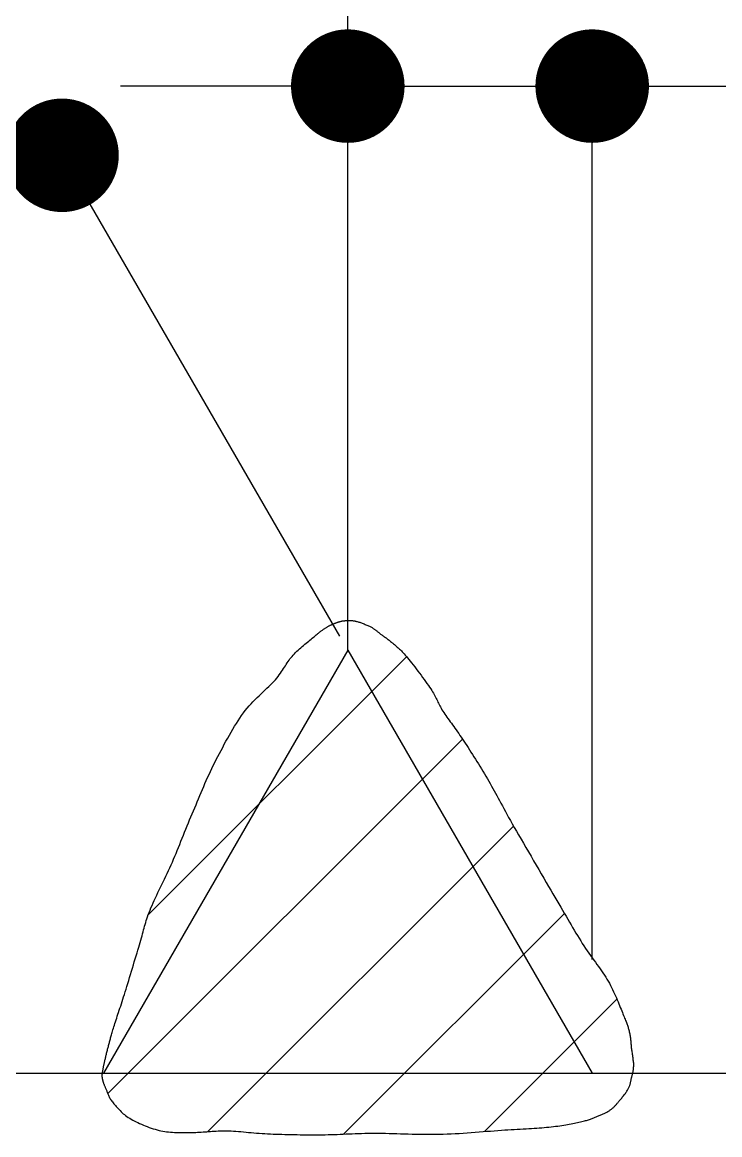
# Model space of a CAD drawing. Header units: millimetres. Extents: x 0 to 18796, y -11 to 7128.
# Drawn here: x 11711.4 to 11760.5, y 951 to 1029.4 of the extents above; entities that cross this region are included whole.
import ezdxf

# ---------------------------------------------------------------- set-up
doc = ezdxf.new("R2010")
doc.units = ezdxf.units.MM
doc.header["$LTSCALE"] = 5
doc.layers.get('0').update_dxf_attribs({"color": 255})
doc.layers.add('寸法', color=4, linetype='Continuous')
doc.layers.add('金物', color=142, linetype='Continuous')

# ---------------------------------------------------------------- blocks, each defined once
blk = doc.blocks.new('_Dot')
at = {"color": 0, "linetype": 'ByBlock', "lineweight": -2}
blk.add_line((-0.5, 0), (-1, 0), dxfattribs=at)
at = {"color": 0, "linetype": 'ByBlock', "const_width": 0.5}
blk.add_lwpolyline([(-0.25, 0, 1), (0.25, 0, 1)], format="xyb", close=True, dxfattribs=at)

msp = doc.modelspace()

# ---------------------------------------------------------------- linework, layer by layer
at = {"layer": '寸法'}
for p, q in [((11726.346, 1024.91), (11718.346, 1024.91)), ((11734.346, 993.175), (11734.346, 1024.91)), ((11734.346, 1024.91), (11751.555, 1024.91)), ((11751.555, 963.368), (11751.555, 1024.91)), ((11759.555, 1024.91), (11767.555, 1024.91)), ((11733.788, 986.142), (11714.221, 1020.033)), ((11733.197, 986.954), (11733.227, 986.967)), ((11733.227, 986.967), (11733.257, 986.98)), ((11733.257, 986.98), (11733.287, 986.992)), ((11733.287, 986.992), (11733.318, 987.005)), ((11733.318, 987.005), (11733.349, 987.018)), ((11733.349, 987.018), (11733.381, 987.032)), ((11733.381, 987.032), (11733.412, 987.045)), ((11733.412, 987.045), (11733.444, 987.058)), ((11733.444, 987.058), (11733.475, 987.071)), ((11733.475, 987.071), (11733.506, 987.083)), ((11733.506, 987.083), (11733.537, 987.095)), ((11733.537, 987.095), (11733.568, 987.108)), ((11733.568, 987.108), (11733.599, 987.119)), ((11733.599, 987.119), (11733.629, 987.13)), ((11733.629, 987.13), (11733.66, 987.141)), ((11733.66, 987.141), (11733.69, 987.151)), ((11733.69, 987.151), (11733.721, 987.161)), ((11733.721, 987.161), (11733.751, 987.17)), ((11733.751, 987.17), (11733.78, 987.179)), ((11733.78, 987.179), (11733.81, 987.187)), ((11733.81, 987.187), (11733.84, 987.195)), ((11733.84, 987.195), (11733.87, 987.202)), ((11733.87, 987.202), (11733.899, 987.208)), ((11733.899, 987.208), (11733.927, 987.214)), ((11733.927, 987.214), (11733.954, 987.22)), ((11733.954, 987.22), (11733.982, 987.224)), ((11733.982, 987.224), (11734.009, 987.228)), ((11734.009, 987.228), (11734.035, 987.232)), ((11734.035, 987.232), (11734.061, 987.235)), ((11734.061, 987.235), (11734.088, 987.238)), ((11734.088, 987.238), (11734.115, 987.24)), ((11734.115, 987.24), (11734.142, 987.242)), ((11734.142, 987.242), (11734.169, 987.244)), ((11734.169, 987.244), (11734.197, 987.245)), ((11734.197, 987.245), (11734.225, 987.246)), ((11734.225, 987.246), (11734.254, 987.247)), ((11734.254, 987.247), (11734.283, 987.247)), ((11734.283, 987.247), (11734.314, 987.247)), ((11734.314, 987.247), (11734.346, 987.247)), ((11734.346, 987.247), (11734.378, 987.247)), ((11734.378, 987.247), (11734.41, 987.247)), ((11734.41, 987.247), (11734.442, 987.247)), ((11734.442, 987.247), (11734.474, 987.248)), ((11734.474, 987.248), (11734.506, 987.248)), ((11734.506, 987.248), (11734.539, 987.248)), ((11734.539, 987.248), (11734.572, 987.248)), ((11734.572, 987.248), (11734.606, 987.247)), ((11734.606, 987.247), (11734.641, 987.246)), ((11734.641, 987.246), (11734.676, 987.244)), ((11734.676, 987.244), (11734.713, 987.24)), ((11734.713, 987.24), (11734.751, 987.236)), ((11734.751, 987.236), (11734.791, 987.23)), ((11734.791, 987.23), (11734.832, 987.223)), ((11734.832, 987.223), (11734.875, 987.215)), ((11734.875, 987.215), (11734.919, 987.204)), ((11734.919, 987.204), (11734.966, 987.192)), ((11734.966, 987.192), (11735.016, 987.178)), ((11735.016, 987.178), (11735.068, 987.162)), ((11735.068, 987.162), (11735.124, 987.144)), ((11735.124, 987.144), (11735.183, 987.125)), ((11735.183, 987.125), (11735.243, 987.104)), ((11735.243, 987.104), (11735.306, 987.081)), ((11735.306, 987.081), (11735.369, 987.058)), ((11735.369, 987.058), (11735.433, 987.034)), ((11735.433, 987.034), (11735.497, 987.009)), ((11735.497, 987.009), (11735.561, 986.983)), ((11735.561, 986.983), (11735.625, 986.957)), ((11731.992, 986.13), (11732.058, 986.185)), ((11732.058, 986.185), (11732.12, 986.237)), ((11732.12, 986.237), (11732.179, 986.285)), ((11732.179, 986.285), (11732.235, 986.33)), ((11732.235, 986.33), (11732.288, 986.372)), ((11732.288, 986.372), (11732.338, 986.412)), ((11732.338, 986.412), (11732.386, 986.45)), ((11732.386, 986.45), (11732.432, 986.485)), ((11732.432, 986.485), (11732.476, 986.518)), ((11732.476, 986.518), (11732.519, 986.55)), ((11732.519, 986.55), (11732.561, 986.58)), ((11732.561, 986.58), (11732.601, 986.609)), ((11732.601, 986.609), (11732.641, 986.637)), ((11732.641, 986.637), (11732.68, 986.664)), ((11732.68, 986.664), (11732.72, 986.691)), ((11732.72, 986.691), (11732.759, 986.717)), ((11732.759, 986.717), (11732.799, 986.743)), ((11732.799, 986.743), (11732.838, 986.768)), ((11732.838, 986.768), (11732.875, 986.792)), ((11732.875, 986.792), (11732.912, 986.813)), ((11732.912, 986.813), (11732.947, 986.833)), ((11732.947, 986.833), (11732.981, 986.852)), ((11732.981, 986.852), (11733.013, 986.869)), ((11733.013, 986.869), (11733.045, 986.885)), ((11733.045, 986.885), (11733.077, 986.9)), ((11733.077, 986.9), (11733.107, 986.915)), ((11733.107, 986.915), (11733.138, 986.928)), ((11733.138, 986.928), (11733.167, 986.942)), ((11733.167, 986.942), (11733.197, 986.954)), ((11735.625, 986.957), (11735.687, 986.93)), ((11735.687, 986.93), (11735.748, 986.904)), ((11735.748, 986.904), (11735.807, 986.877)), ((11735.807, 986.877), (11735.863, 986.851)), ((11735.863, 986.851), (11735.917, 986.825)), ((11735.917, 986.825), (11735.967, 986.799)), ((11735.967, 986.799), (11736.013, 986.774)), ((11736.013, 986.774), (11736.057, 986.749)), ((11736.057, 986.749), (11736.099, 986.724)), ((11736.099, 986.724), (11736.138, 986.698)), ((11736.138, 986.698), (11736.175, 986.673)), ((11736.175, 986.673), (11736.211, 986.648)), ((11736.211, 986.648), (11736.246, 986.622)), ((11736.246, 986.622), (11736.28, 986.596)), ((11736.28, 986.596), (11736.314, 986.569)), ((11736.314, 986.569), (11736.347, 986.542)), ((11736.347, 986.542), (11736.382, 986.514)), ((11736.382, 986.514), (11736.416, 986.486)), ((11736.416, 986.486), (11736.451, 986.458)), ((11736.451, 986.458), (11736.488, 986.428)), ((11736.488, 986.428), (11736.527, 986.398)), ((11736.527, 986.398), (11736.567, 986.367)), ((11736.567, 986.367), (11736.61, 986.335)), ((11736.61, 986.335), (11736.654, 986.302)), ((11736.654, 986.302), (11736.7, 986.269)), ((11736.7, 986.269), (11736.746, 986.236)), ((11736.746, 986.236), (11736.794, 986.202)), ((11736.794, 986.202), (11736.842, 986.168)), ((11731.036, 985.339), (11731.131, 985.422)), ((11731.131, 985.422), (11731.226, 985.503)), ((11731.226, 985.503), (11731.321, 985.583)), ((11731.321, 985.583), (11731.414, 985.66)), ((11731.414, 985.66), (11731.507, 985.735)), ((11731.507, 985.735), (11731.596, 985.808)), ((11731.596, 985.808), (11731.683, 985.878)), ((11731.683, 985.878), (11731.767, 985.946)), ((11731.767, 985.946), (11731.847, 986.011)), ((11731.847, 986.011), (11731.922, 986.072)), ((11731.922, 986.072), (11731.992, 986.13)), ((11736.842, 986.168), (11736.891, 986.134)), ((11736.891, 986.134), (11736.941, 986.098)), ((11736.941, 986.098), (11736.991, 986.063)), ((11736.991, 986.063), (11737.042, 986.026)), ((11737.042, 986.026), (11737.094, 985.988)), ((11737.094, 985.988), (11737.146, 985.949)), ((11737.146, 985.949), (11737.198, 985.909)), ((11737.198, 985.909), (11737.251, 985.868)), ((11737.251, 985.868), (11737.305, 985.826)), ((11737.305, 985.826), (11737.359, 985.783)), ((11737.359, 985.783), (11737.413, 985.738)), ((11737.413, 985.738), (11737.468, 985.691)), ((11737.468, 985.691), (11737.522, 985.645)), ((11737.522, 985.645), (11737.574, 985.6)), ((11737.574, 985.6), (11737.626, 985.557)), ((11737.626, 985.557), (11737.678, 985.514)), ((11737.678, 985.514), (11737.73, 985.471)), ((11737.73, 985.471), (11737.781, 985.428)), ((11737.781, 985.428), (11737.834, 985.383)), ((11734.346, 985.175), (11717.137, 955.368)), ((11720.291, 966.505), (11738.488, 984.702)), ((11730.276, 984.543), (11730.347, 984.635)), ((11730.347, 984.635), (11730.421, 984.726)), ((11730.421, 984.726), (11730.499, 984.816)), ((11730.499, 984.816), (11730.582, 984.905)), ((11730.582, 984.905), (11730.668, 984.994)), ((11730.668, 984.994), (11730.757, 985.082)), ((11730.757, 985.082), (11730.849, 985.169)), ((11730.849, 985.169), (11730.942, 985.255)), ((11730.942, 985.255), (11731.036, 985.339)), ((11734.346, 985.175), (11751.555, 955.368)), ((11737.834, 985.383), (11737.887, 985.336)), ((11737.887, 985.336), (11737.942, 985.287)), ((11737.942, 985.287), (11737.998, 985.234)), ((11737.998, 985.234), (11738.057, 985.178)), ((11738.057, 985.178), (11738.117, 985.117)), ((11738.117, 985.117), (11738.181, 985.051)), ((11738.181, 985.051), (11738.247, 984.98)), ((11738.247, 984.98), (11738.317, 984.902)), ((11738.317, 984.902), (11738.391, 984.818)), ((11738.391, 984.818), (11738.468, 984.726)), ((11738.468, 984.726), (11738.552, 984.625)), ((11738.552, 984.625), (11738.643, 984.513)), ((11729.751, 983.757), (11729.82, 983.862)), ((11729.82, 983.862), (11729.886, 983.964)), ((11729.886, 983.964), (11729.951, 984.064)), ((11729.951, 984.064), (11730.015, 984.163)), ((11730.015, 984.163), (11730.079, 984.26)), ((11730.079, 984.26), (11730.143, 984.356)), ((11730.143, 984.356), (11730.208, 984.45)), ((11730.208, 984.45), (11730.276, 984.543)), ((11738.643, 984.513), (11738.739, 984.393)), ((11738.739, 984.393), (11738.841, 984.264)), ((11738.841, 984.264), (11738.947, 984.129)), ((11738.947, 984.129), (11739.056, 983.988)), ((11739.056, 983.988), (11739.166, 983.843)), ((11739.166, 983.843), (11739.279, 983.695)), ((11729.138, 982.964), (11729.244, 983.084)), ((11729.244, 983.084), (11729.344, 983.202)), ((11729.344, 983.202), (11729.436, 983.318)), ((11729.436, 983.318), (11729.522, 983.431)), ((11729.522, 983.431), (11729.603, 983.542)), ((11729.603, 983.542), (11729.679, 983.651)), ((11729.679, 983.651), (11729.751, 983.757)), ((11739.279, 983.695), (11739.391, 983.546)), ((11739.391, 983.546), (11739.503, 983.396)), ((11739.503, 983.396), (11739.613, 983.247)), ((11739.613, 983.247), (11739.72, 983.1)), ((11739.72, 983.1), (11739.824, 982.956)), ((11728.378, 982.22), (11728.515, 982.349)), ((11728.515, 982.349), (11728.649, 982.475)), ((11728.649, 982.475), (11728.779, 982.599)), ((11728.779, 982.599), (11728.904, 982.722)), ((11728.904, 982.722), (11729.024, 982.843)), ((11729.024, 982.843), (11729.138, 982.964)), ((11739.824, 982.956), (11739.923, 982.817)), ((11739.923, 982.817), (11740.017, 982.683)), ((11740.017, 982.683), (11740.104, 982.557)), ((11740.104, 982.557), (11740.184, 982.439)), ((11740.184, 982.439), (11740.255, 982.329)), ((11740.255, 982.329), (11740.321, 982.224)), ((11727.531, 981.385), (11727.671, 981.534)), ((11727.671, 981.534), (11727.813, 981.678)), ((11727.813, 981.678), (11727.955, 981.819)), ((11727.955, 981.819), (11728.097, 981.956)), ((11728.097, 981.956), (11728.239, 982.09)), ((11728.239, 982.09), (11728.378, 982.22)), ((11740.321, 982.224), (11740.379, 982.124)), ((11740.379, 982.124), (11740.433, 982.028)), ((11740.433, 982.028), (11740.483, 981.937)), ((11740.483, 981.937), (11740.528, 981.848)), ((11740.528, 981.848), (11740.571, 981.761)), ((11740.571, 981.761), (11740.613, 981.676)), ((11740.613, 981.676), (11740.653, 981.591)), ((11740.653, 981.591), (11740.693, 981.508)), ((11740.693, 981.508), (11740.734, 981.423)), ((11726.872, 980.565), (11726.997, 980.741)), ((11726.997, 980.741), (11727.125, 980.91)), ((11727.125, 980.91), (11727.257, 981.073)), ((11727.257, 981.073), (11727.393, 981.231)), ((11727.393, 981.231), (11727.531, 981.385)), ((11740.734, 981.423), (11740.777, 981.337)), ((11740.777, 981.337), (11740.821, 981.249)), ((11740.821, 981.249), (11740.869, 981.159)), ((11740.869, 981.159), (11740.922, 981.066)), ((11740.922, 981.066), (11740.978, 980.969)), ((11740.978, 980.969), (11741.041, 980.867)), ((11741.041, 980.867), (11741.109, 980.762)), ((11741.109, 980.762), (11741.179, 980.658)), ((11726.374, 979.799), (11726.498, 979.999)), ((11726.498, 979.999), (11726.622, 980.194)), ((11726.622, 980.194), (11726.747, 980.383)), ((11726.747, 980.383), (11726.872, 980.565)), ((11741.179, 980.658), (11741.25, 980.552)), ((11741.25, 980.552), (11741.324, 980.446)), ((11741.324, 980.446), (11741.4, 980.339)), ((11741.4, 980.339), (11741.477, 980.231)), ((11741.477, 980.231), (11741.557, 980.121)), ((11741.557, 980.121), (11741.639, 980.01)), ((11741.639, 980.01), (11741.722, 979.897)), ((11725.888, 978.962), (11726.008, 979.176)), ((11726.008, 979.176), (11726.129, 979.387)), ((11726.129, 979.387), (11726.251, 979.595)), ((11726.251, 979.595), (11726.374, 979.799)), ((11741.722, 979.897), (11741.806, 979.781)), ((11741.806, 979.781), (11741.892, 979.663)), ((11741.892, 979.663), (11741.979, 979.542)), ((11741.979, 979.542), (11742.067, 979.419)), ((11742.067, 979.419), (11742.156, 979.292)), ((11742.156, 979.292), (11742.246, 979.161)), ((11742.246, 979.161), (11742.338, 979.027)), ((11717.442, 953.921), (11742.422, 978.901)), ((11725.536, 978.313), (11725.652, 978.53)), ((11725.652, 978.53), (11725.77, 978.747)), ((11725.77, 978.747), (11725.888, 978.962)), ((11742.338, 979.027), (11742.43, 978.889)), ((11742.43, 978.889), (11742.523, 978.747)), ((11742.523, 978.747), (11742.619, 978.601)), ((11742.619, 978.601), (11742.717, 978.452)), ((11742.717, 978.452), (11742.816, 978.298)), ((11725.088, 977.451), (11725.197, 977.664)), ((11725.197, 977.664), (11725.309, 977.879)), ((11725.309, 977.879), (11725.422, 978.096)), ((11725.422, 978.096), (11725.536, 978.313)), ((11742.816, 978.298), (11742.918, 978.142)), ((11742.918, 978.142), (11743.021, 977.983)), ((11743.021, 977.983), (11743.124, 977.821)), ((11743.124, 977.821), (11743.229, 977.656)), ((11743.229, 977.656), (11743.335, 977.489)), ((11724.674, 976.61), (11724.774, 976.821)), ((11724.774, 976.821), (11724.877, 977.031)), ((11724.877, 977.031), (11724.981, 977.24)), ((11724.981, 977.24), (11725.088, 977.451)), ((11743.335, 977.489), (11743.441, 977.321)), ((11743.441, 977.321), (11743.547, 977.15)), ((11743.547, 977.15), (11743.654, 976.979)), ((11743.654, 976.979), (11743.76, 976.806)), ((11743.76, 976.806), (11743.866, 976.632)), ((11724.384, 975.975), (11724.479, 976.187)), ((11724.479, 976.187), (11724.575, 976.399)), ((11724.575, 976.399), (11724.674, 976.61)), ((11743.866, 976.632), (11743.971, 976.457)), ((11743.971, 976.457), (11744.076, 976.282)), ((11744.076, 976.282), (11744.179, 976.106)), ((11744.179, 976.106), (11744.28, 975.933)), ((11724.017, 975.124), (11724.107, 975.337)), ((11724.107, 975.337), (11724.198, 975.55)), ((11724.198, 975.55), (11724.29, 975.762)), ((11724.29, 975.762), (11724.384, 975.975)), ((11744.28, 975.933), (11744.378, 975.761)), ((11744.378, 975.761), (11744.473, 975.591)), ((11744.473, 975.591), (11744.567, 975.423)), ((11744.567, 975.423), (11744.66, 975.254)), ((11744.66, 975.254), (11744.752, 975.084)), ((11723.659, 974.271), (11723.748, 974.484)), ((11723.748, 974.484), (11723.837, 974.697)), ((11723.837, 974.697), (11723.927, 974.911)), ((11723.927, 974.911), (11724.017, 975.124)), ((11744.752, 975.084), (11744.844, 974.912)), ((11744.844, 974.912), (11744.937, 974.738)), ((11744.937, 974.738), (11745.032, 974.561)), ((11745.032, 974.561), (11745.129, 974.38)), ((11723.39, 973.633), (11723.48, 973.846)), ((11723.48, 973.846), (11723.57, 974.058)), ((11723.57, 974.058), (11723.659, 974.271)), ((11745.129, 974.38), (11745.228, 974.194)), ((11745.228, 974.194), (11745.332, 974.002)), ((11745.332, 974.002), (11745.44, 973.803)), ((11745.44, 973.803), (11745.553, 973.597)), ((11723.033, 972.776), (11723.121, 972.991)), ((11723.121, 972.991), (11723.21, 973.206)), ((11723.21, 973.206), (11723.3, 973.42)), ((11723.3, 973.42), (11723.39, 973.633)), ((11745.553, 973.597), (11745.672, 973.383)), ((11745.672, 973.383), (11745.797, 973.159)), ((11745.797, 973.159), (11745.928, 972.926)), ((11745.928, 972.926), (11746.069, 972.679)), ((11722.684, 971.911), (11722.771, 972.127)), ((11722.771, 972.127), (11722.858, 972.343)), ((11722.858, 972.343), (11722.945, 972.559)), ((11722.945, 972.559), (11723.033, 972.776)), ((11724.493, 951.237), (11746.02, 972.765)), ((11746.069, 972.679), (11746.219, 972.417)), ((11746.219, 972.417), (11746.377, 972.142)), ((11746.377, 972.142), (11746.542, 971.856)), ((11722.425, 971.268), (11722.511, 971.481)), ((11722.511, 971.481), (11722.597, 971.696)), ((11722.597, 971.696), (11722.684, 971.911)), ((11746.542, 971.856), (11746.713, 971.56)), ((11746.713, 971.56), (11746.888, 971.258)), ((11722.079, 970.431), (11722.166, 970.637)), ((11722.166, 970.637), (11722.252, 970.846)), ((11722.252, 970.846), (11722.338, 971.056)), ((11722.338, 971.056), (11722.425, 971.268)), ((11746.888, 971.258), (11747.067, 970.95)), ((11747.067, 970.95), (11747.249, 970.638)), ((11747.249, 970.638), (11747.431, 970.324)), ((11721.726, 969.628), (11721.816, 969.827)), ((11721.816, 969.827), (11721.905, 970.026)), ((11721.905, 970.026), (11721.992, 970.227)), ((11721.992, 970.227), (11722.079, 970.431)), ((11747.431, 970.324), (11747.613, 970.012)), ((11747.613, 970.012), (11747.795, 969.701)), ((11721.351, 968.842), (11721.445, 969.036)), ((11721.445, 969.036), (11721.54, 969.232)), ((11721.54, 969.232), (11721.633, 969.43)), ((11721.633, 969.43), (11721.726, 969.628)), ((11747.795, 969.701), (11747.973, 969.395)), ((11747.973, 969.395), (11748.148, 969.095)), ((11748.148, 969.095), (11748.319, 968.803)), ((11720.978, 968.08), (11721.07, 968.267)), ((11721.07, 968.267), (11721.162, 968.457)), ((11721.162, 968.457), (11721.256, 968.648)), ((11721.256, 968.648), (11721.351, 968.842)), ((11748.319, 968.803), (11748.483, 968.521)), ((11748.483, 968.521), (11748.641, 968.252)), ((11748.641, 968.252), (11748.791, 967.996)), ((11720.637, 967.355), (11720.718, 967.532)), ((11720.718, 967.532), (11720.802, 967.712)), ((11720.802, 967.712), (11720.889, 967.895)), ((11720.889, 967.895), (11720.978, 968.08)), ((11748.791, 967.996), (11748.933, 967.752)), ((11748.933, 967.752), (11749.072, 967.514)), ((11749.072, 967.514), (11749.206, 967.283)), ((11720.3, 966.529), (11720.357, 966.683)), ((11720.357, 966.683), (11720.419, 966.844)), ((11720.419, 966.844), (11720.488, 967.011)), ((11720.488, 967.011), (11720.56, 967.182)), ((11720.56, 967.182), (11720.637, 967.355)), ((11734.054, 951.064), (11749.598, 966.607)), ((11749.206, 967.283), (11749.337, 967.057)), ((11749.337, 967.057), (11749.464, 966.837)), ((11749.464, 966.837), (11749.589, 966.622)), ((11749.589, 966.622), (11749.711, 966.412)), ((11720.04, 965.709), (11720.076, 965.839)), ((11720.076, 965.839), (11720.115, 965.97)), ((11720.115, 965.97), (11720.157, 966.104)), ((11720.157, 966.104), (11720.2, 966.241)), ((11720.2, 966.241), (11720.248, 966.382)), ((11720.248, 966.382), (11720.3, 966.529)), ((11749.711, 966.412), (11749.83, 966.207)), ((11749.83, 966.207), (11749.947, 966.005)), ((11749.947, 966.005), (11750.064, 965.807)), ((11750.064, 965.807), (11750.178, 965.613)), ((11719.817, 964.888), (11719.858, 965.035)), ((11719.858, 965.035), (11719.896, 965.177)), ((11719.896, 965.177), (11719.933, 965.313)), ((11719.933, 965.313), (11719.968, 965.447)), ((11719.968, 965.447), (11720.004, 965.578)), ((11720.004, 965.578), (11720.04, 965.709)), ((11750.178, 965.613), (11750.292, 965.422)), ((11750.292, 965.422), (11750.405, 965.233)), ((11750.405, 965.233), (11750.518, 965.047)), ((11750.518, 965.047), (11750.63, 964.863)), ((11719.623, 964.224), (11719.677, 964.404)), ((11719.677, 964.404), (11719.728, 964.574)), ((11719.728, 964.574), (11719.774, 964.735)), ((11719.774, 964.735), (11719.817, 964.888)), ((11750.63, 964.863), (11750.744, 964.68)), ((11750.744, 964.68), (11750.858, 964.498)), ((11750.858, 964.498), (11750.973, 964.319)), ((11750.973, 964.319), (11751.088, 964.144)), ((11719.38, 963.418), (11719.443, 963.629)), ((11719.443, 963.629), (11719.505, 963.835)), ((11719.505, 963.835), (11719.565, 964.034)), ((11719.565, 964.034), (11719.623, 964.224)), ((11751.088, 964.144), (11751.205, 963.973)), ((11751.205, 963.973), (11751.321, 963.806)), ((11751.321, 963.806), (11751.436, 963.642)), ((11751.436, 963.642), (11751.551, 963.481)), ((11751.551, 963.481), (11751.666, 963.323)), ((11719.115, 962.539), (11719.182, 962.761)), ((11719.182, 962.761), (11719.248, 962.982)), ((11719.248, 962.982), (11719.314, 963.202)), ((11719.314, 963.202), (11719.38, 963.418)), ((11751.666, 963.323), (11751.778, 963.168)), ((11751.778, 963.168), (11751.89, 963.015)), ((11751.89, 963.015), (11751.999, 962.863)), ((11751.999, 962.863), (11752.106, 962.713)), ((11752.106, 962.713), (11752.211, 962.565)), ((11718.853, 961.672), (11718.917, 961.883)), ((11718.917, 961.883), (11718.982, 962.098)), ((11718.982, 962.098), (11719.048, 962.318)), ((11719.048, 962.318), (11719.115, 962.539)), ((11752.211, 962.565), (11752.312, 962.418)), ((11752.312, 962.418), (11752.41, 962.271)), ((11752.41, 962.271), (11752.505, 962.125)), ((11752.505, 962.125), (11752.596, 961.979)), ((11752.596, 961.979), (11752.683, 961.833)), ((11718.672, 961.081), (11718.73, 961.27)), ((11718.73, 961.27), (11718.79, 961.467)), ((11718.79, 961.467), (11718.853, 961.672)), ((11752.683, 961.833), (11752.765, 961.687)), ((11752.765, 961.687), (11752.845, 961.539)), ((11752.845, 961.539), (11752.921, 961.392)), ((11752.921, 961.392), (11752.994, 961.244)), ((11752.994, 961.244), (11753.064, 961.097)), ((11753.064, 961.097), (11753.132, 960.951)), ((11718.406, 960.242), (11718.457, 960.401)), ((11718.457, 960.401), (11718.51, 960.565)), ((11718.51, 960.565), (11718.563, 960.732)), ((11718.563, 960.732), (11718.616, 960.903)), ((11718.616, 960.903), (11718.672, 961.081)), ((11743.971, 951.246), (11753.298, 960.572)), ((11753.132, 960.951), (11753.197, 960.807)), ((11753.197, 960.807), (11753.259, 960.664)), ((11753.259, 960.664), (11753.319, 960.523)), ((11753.319, 960.523), (11753.376, 960.385)), ((11753.376, 960.385), (11753.431, 960.251)), ((11718.163, 959.503), (11718.209, 959.643)), ((11718.209, 959.643), (11718.257, 959.787)), ((11718.257, 959.787), (11718.306, 959.935)), ((11718.306, 959.935), (11718.355, 960.087)), ((11718.355, 960.087), (11718.406, 960.242)), ((11753.431, 960.251), (11753.484, 960.119)), ((11753.484, 960.119), (11753.536, 959.992)), ((11753.536, 959.992), (11753.585, 959.869)), ((11753.585, 959.869), (11753.633, 959.75)), ((11753.633, 959.75), (11753.679, 959.636)), ((11753.679, 959.636), (11753.723, 959.529)), ((11753.723, 959.529), (11753.765, 959.427)), ((11717.878, 958.631), (11717.914, 958.744)), ((11717.914, 958.744), (11717.952, 958.861)), ((11717.952, 958.861), (11717.991, 958.982)), ((11717.991, 958.982), (11718.032, 959.107)), ((11718.032, 959.107), (11718.074, 959.235)), ((11718.074, 959.235), (11718.118, 959.367)), ((11718.118, 959.367), (11718.163, 959.503)), ((11753.765, 959.427), (11753.805, 959.332)), ((11753.805, 959.332), (11753.841, 959.243)), ((11753.841, 959.243), (11753.875, 959.158)), ((11753.875, 959.158), (11753.907, 959.079)), ((11753.907, 959.079), (11753.936, 959.003)), ((11753.936, 959.003), (11753.964, 958.931)), ((11753.964, 958.931), (11753.99, 958.861)), ((11753.99, 958.861), (11754.014, 958.794)), ((11754.014, 958.794), (11754.036, 958.728)), ((11717.664, 957.909), (11717.684, 957.983)), ((11717.684, 957.983), (11717.706, 958.06)), ((11717.706, 958.06), (11717.73, 958.142)), ((11717.73, 958.142), (11717.756, 958.228)), ((11717.756, 958.228), (11717.783, 958.32)), ((11717.783, 958.32), (11717.812, 958.418)), ((11717.812, 958.418), (11717.844, 958.521)), ((11717.844, 958.521), (11717.878, 958.631)), ((11754.036, 958.728), (11754.057, 958.664)), ((11754.057, 958.664), (11754.078, 958.599)), ((11754.078, 958.599), (11754.097, 958.535)), ((11754.097, 958.535), (11754.116, 958.47)), ((11754.116, 958.47), (11754.134, 958.404)), ((11754.134, 958.404), (11754.152, 958.336)), ((11754.152, 958.336), (11754.169, 958.265)), ((11754.169, 958.265), (11754.186, 958.193)), ((11754.186, 958.193), (11754.2, 958.122)), ((11754.2, 958.122), (11754.213, 958.052)), ((11754.213, 958.052), (11754.225, 957.981)), ((11754.225, 957.981), (11754.235, 957.912)), ((11717.452, 957.108), (11717.47, 957.177)), ((11717.47, 957.177), (11717.488, 957.247)), ((11717.488, 957.247), (11717.507, 957.316)), ((11717.507, 957.316), (11717.524, 957.382)), ((11717.524, 957.382), (11717.541, 957.447)), ((11717.541, 957.447), (11717.557, 957.511)), ((11717.557, 957.511), (11717.574, 957.575)), ((11717.574, 957.575), (11717.591, 957.639)), ((11717.591, 957.639), (11717.608, 957.704)), ((11717.608, 957.704), (11717.626, 957.77)), ((11717.626, 957.77), (11717.644, 957.839)), ((11717.644, 957.839), (11717.664, 957.909)), ((11754.235, 957.912), (11754.244, 957.843)), ((11754.244, 957.843), (11754.251, 957.774)), ((11754.251, 957.774), (11754.259, 957.705)), ((11754.259, 957.705), (11754.265, 957.636)), ((11754.265, 957.636), (11754.271, 957.567)), ((11754.271, 957.567), (11754.277, 957.498)), ((11754.277, 957.498), (11754.283, 957.429)), ((11754.283, 957.429), (11754.289, 957.359)), ((11754.289, 957.359), (11754.295, 957.289)), ((11754.295, 957.289), (11754.302, 957.219)), ((11754.302, 957.219), (11754.31, 957.147)), ((11717.275, 956.382), (11717.289, 956.444)), ((11717.289, 956.444), (11717.304, 956.506)), ((11717.304, 956.506), (11717.319, 956.57)), ((11717.319, 956.57), (11717.334, 956.635)), ((11717.334, 956.635), (11717.35, 956.7)), ((11717.35, 956.7), (11717.367, 956.767)), ((11717.367, 956.767), (11717.383, 956.834)), ((11717.383, 956.834), (11717.4, 956.902)), ((11717.4, 956.902), (11717.417, 956.97)), ((11717.417, 956.97), (11717.435, 957.039)), ((11717.435, 957.039), (11717.452, 957.108)), ((11754.31, 957.147), (11754.318, 957.076)), ((11754.318, 957.076), (11754.327, 957.002)), ((11754.327, 957.002), (11754.337, 956.928)), ((11754.337, 956.928), (11754.348, 956.851)), ((11754.348, 956.851), (11754.359, 956.774)), ((11754.359, 956.774), (11754.371, 956.696)), ((11754.371, 956.696), (11754.382, 956.617)), ((11754.382, 956.617), (11754.394, 956.538)), ((11754.394, 956.538), (11754.405, 956.46)), ((11754.405, 956.46), (11754.416, 956.382)), ((11717.103, 955.575), (11717.11, 955.617)), ((11717.11, 955.617), (11717.118, 955.66)), ((11717.118, 955.66), (11717.127, 955.704)), ((11717.127, 955.704), (11717.136, 955.749)), ((11717.136, 955.749), (11717.145, 955.795)), ((11717.145, 955.795), (11717.155, 955.843)), ((11717.155, 955.843), (11717.165, 955.891)), ((11717.165, 955.891), (11717.176, 955.941)), ((11717.176, 955.941), (11717.187, 955.991)), ((11717.187, 955.991), (11717.198, 956.043)), ((11717.198, 956.043), (11717.21, 956.096)), ((11717.21, 956.096), (11717.222, 956.151)), ((11717.222, 956.151), (11717.234, 956.206)), ((11717.234, 956.206), (11717.247, 956.264)), ((11717.247, 956.264), (11717.261, 956.322)), ((11717.261, 956.322), (11717.275, 956.382)), ((11754.416, 956.382), (11754.427, 956.304)), ((11754.427, 956.304), (11754.436, 956.228)), ((11754.436, 956.228), (11754.445, 956.153)), ((11754.445, 956.153), (11754.452, 956.08)), ((11754.452, 956.08), (11754.458, 956.009)), ((11754.454, 955.587), (11754.459, 955.64)), ((11754.458, 956.009), (11754.463, 955.941)), ((11754.459, 955.64), (11754.463, 955.695)), ((11754.463, 955.941), (11754.466, 955.875)), ((11754.463, 955.695), (11754.466, 955.752)), ((11754.466, 955.875), (11754.467, 955.812)), ((11754.466, 955.752), (11754.467, 955.812)), ((11717.049, 955.123), (11717.05, 955.148)), ((11717.05, 955.099), (11717.049, 955.123)), ((11717.05, 955.148), (11717.051, 955.173)), ((11717.05, 955.075), (11717.05, 955.099)), ((11717.05, 955.075), (11717.052, 955.049)), ((11717.051, 955.173), (11717.053, 955.198)), ((11717.052, 955.049), (11717.054, 955.023)), ((11717.053, 955.198), (11717.056, 955.224)), ((11717.054, 955.023), (11717.058, 954.997)), ((11717.056, 955.224), (11717.058, 955.252)), ((11717.058, 955.252), (11717.062, 955.281)), ((11717.058, 954.997), (11717.062, 954.968)), ((11717.062, 955.281), (11717.065, 955.312)), ((11717.062, 954.968), (11717.067, 954.938)), ((11717.065, 955.312), (11717.069, 955.345)), ((11717.067, 954.938), (11717.074, 954.906)), ((11717.069, 955.345), (11717.074, 955.38)), ((11717.074, 955.38), (11717.078, 955.417)), ((11717.074, 954.906), (11717.081, 954.873)), ((11717.078, 955.417), (11717.084, 955.455)), ((11717.081, 954.873), (11717.089, 954.839)), ((11717.084, 955.455), (11717.09, 955.494)), ((11717.089, 954.839), (11717.098, 954.805)), ((11717.09, 955.494), (11717.096, 955.534)), ((11717.096, 955.534), (11717.103, 955.575)), ((11754.28, 954.818), (11754.289, 954.861)), ((11754.289, 954.861), (11754.298, 954.904)), ((11754.298, 954.904), (11754.307, 954.949)), ((11754.307, 954.949), (11754.318, 954.994)), ((11754.318, 954.994), (11754.329, 955.04)), ((11754.329, 955.04), (11754.341, 955.084)), ((11754.341, 955.084), (11754.352, 955.128)), ((11754.352, 955.128), (11754.364, 955.172)), ((11754.364, 955.172), (11754.376, 955.216)), ((11754.376, 955.216), (11754.388, 955.259)), ((11754.388, 955.259), (11754.399, 955.303)), ((11754.399, 955.303), (11754.41, 955.348)), ((11754.41, 955.348), (11754.42, 955.393)), ((11754.42, 955.393), (11754.43, 955.44)), ((11754.43, 955.44), (11754.439, 955.488)), ((11754.439, 955.488), (11754.447, 955.537)), ((11754.447, 955.537), (11754.454, 955.587)), ((11717.098, 954.805), (11717.108, 954.77)), ((11717.108, 954.77), (11717.119, 954.736)), ((11717.119, 954.736), (11717.131, 954.7)), ((11717.131, 954.7), (11717.143, 954.664)), ((11717.143, 954.664), (11717.156, 954.627)), ((11717.156, 954.627), (11717.17, 954.589)), ((11717.17, 954.589), (11717.185, 954.551)), ((11717.185, 954.551), (11717.2, 954.511)), ((11717.2, 954.511), (11717.217, 954.471)), ((11717.217, 954.471), (11717.234, 954.43)), ((11717.234, 954.43), (11717.252, 954.388)), ((11717.252, 954.388), (11717.271, 954.344)), ((11717.271, 954.344), (11717.291, 954.3)), ((11717.291, 954.3), (11717.311, 954.254)), ((11717.311, 954.254), (11717.331, 954.207)), ((11717.331, 954.207), (11717.35, 954.159)), ((11717.35, 954.159), (11717.37, 954.11)), ((11717.37, 954.11), (11717.389, 954.061)), ((11717.389, 954.061), (11717.408, 954.01)), ((11753.928, 953.99), (11753.966, 954.045)), ((11753.966, 954.045), (11754.002, 954.099)), ((11754.002, 954.099), (11754.036, 954.151)), ((11754.036, 954.151), (11754.067, 954.202)), ((11754.067, 954.202), (11754.095, 954.251)), ((11754.095, 954.251), (11754.12, 954.299)), ((11754.12, 954.299), (11754.142, 954.345)), ((11754.142, 954.345), (11754.162, 954.39)), ((11754.162, 954.39), (11754.18, 954.435)), ((11754.18, 954.435), (11754.195, 954.478)), ((11754.195, 954.478), (11754.209, 954.521)), ((11754.209, 954.521), (11754.222, 954.564)), ((11754.222, 954.564), (11754.234, 954.606)), ((11754.234, 954.606), (11754.244, 954.648)), ((11754.244, 954.648), (11754.253, 954.69)), ((11754.253, 954.69), (11754.263, 954.732)), ((11754.263, 954.732), (11754.271, 954.775)), ((11754.271, 954.775), (11754.28, 954.818)), ((11717.408, 954.01), (11717.428, 953.958)), ((11717.428, 953.958), (11717.449, 953.905)), ((11717.449, 953.905), (11717.471, 953.851)), ((11717.471, 953.851), (11717.495, 953.797)), ((11717.495, 953.797), (11717.52, 953.741)), ((11717.52, 953.741), (11717.548, 953.685)), ((11717.548, 953.685), (11717.578, 953.628)), ((11717.578, 953.628), (11717.611, 953.57)), ((11717.611, 953.57), (11717.647, 953.511)), ((11717.647, 953.511), (11717.686, 953.452)), ((11717.686, 953.452), (11717.729, 953.392)), ((11717.729, 953.392), (11717.776, 953.331)), ((11717.776, 953.331), (11717.827, 953.269)), ((11717.827, 953.269), (11717.879, 953.204)), ((11753.32, 953.234), (11753.354, 953.275)), ((11753.354, 953.275), (11753.389, 953.316)), ((11753.389, 953.316), (11753.426, 953.359)), ((11753.426, 953.359), (11753.464, 953.404)), ((11753.464, 953.404), (11753.504, 953.451)), ((11753.504, 953.451), (11753.545, 953.5)), ((11753.545, 953.5), (11753.588, 953.552)), ((11753.588, 953.552), (11753.631, 953.604)), ((11753.631, 953.604), (11753.674, 953.658)), ((11753.674, 953.658), (11753.718, 953.712)), ((11753.718, 953.712), (11753.762, 953.768)), ((11753.762, 953.768), (11753.805, 953.824)), ((11753.805, 953.824), (11753.847, 953.88)), ((11753.847, 953.88), (11753.889, 953.935)), ((11753.889, 953.935), (11753.928, 953.99)), ((11717.879, 953.204), (11717.933, 953.137)), ((11717.933, 953.137), (11717.989, 953.069)), ((11717.989, 953.069), (11718.048, 953)), ((11718.048, 953), (11718.109, 952.929)), ((11718.109, 952.929), (11718.173, 952.858)), ((11718.173, 952.858), (11718.239, 952.787)), ((11718.239, 952.787), (11718.308, 952.715)), ((11718.308, 952.715), (11718.381, 952.643)), ((11718.381, 952.643), (11718.456, 952.572)), ((11718.456, 952.572), (11718.536, 952.502)), ((11718.536, 952.502), (11718.619, 952.433)), ((11752.283, 952.464), (11752.337, 952.489)), ((11752.337, 952.489), (11752.391, 952.514)), ((11752.391, 952.514), (11752.444, 952.54)), ((11752.444, 952.54), (11752.496, 952.566)), ((11752.496, 952.566), (11752.547, 952.593)), ((11752.547, 952.593), (11752.597, 952.62)), ((11752.597, 952.62), (11752.647, 952.648)), ((11752.647, 952.648), (11752.694, 952.676)), ((11752.694, 952.676), (11752.741, 952.705)), ((11752.741, 952.705), (11752.787, 952.734)), ((11752.787, 952.734), (11752.831, 952.764)), ((11752.831, 952.764), (11752.874, 952.795)), ((11752.874, 952.795), (11752.914, 952.826)), ((11752.914, 952.826), (11752.953, 952.856)), ((11752.953, 952.856), (11752.99, 952.888)), ((11752.99, 952.888), (11753.026, 952.919)), ((11753.026, 952.919), (11753.06, 952.951)), ((11753.06, 952.951), (11753.093, 952.984)), ((11753.093, 952.984), (11753.126, 953.017)), ((11753.126, 953.017), (11753.158, 953.051)), ((11753.158, 953.051), (11753.19, 953.085)), ((11753.19, 953.085), (11753.222, 953.121)), ((11753.222, 953.121), (11753.255, 953.158)), ((11753.255, 953.158), (11753.287, 953.195)), ((11753.287, 953.195), (11753.32, 953.234)), ((11718.619, 952.433), (11718.705, 952.366)), ((11718.705, 952.366), (11718.795, 952.3)), ((11718.795, 952.3), (11718.889, 952.237)), ((11718.889, 952.237), (11718.987, 952.175)), ((11718.987, 952.175), (11719.091, 952.115)), ((11719.091, 952.115), (11719.2, 952.054)), ((11719.2, 952.054), (11719.315, 951.994)), ((11719.315, 951.994), (11719.435, 951.933)), ((11719.435, 951.933), (11719.559, 951.873)), ((11719.559, 951.873), (11719.687, 951.813)), ((11719.687, 951.813), (11719.818, 951.755)), ((11719.818, 951.755), (11719.951, 951.698)), ((11719.951, 951.698), (11720.087, 951.642)), ((11749.416, 951.673), (11749.554, 951.695)), ((11749.554, 951.695), (11749.688, 951.717)), ((11749.688, 951.717), (11749.817, 951.74)), ((11749.817, 951.74), (11749.943, 951.763)), ((11749.943, 951.763), (11750.066, 951.786)), ((11750.066, 951.786), (11750.185, 951.809)), ((11750.185, 951.809), (11750.301, 951.833)), ((11750.301, 951.833), (11750.412, 951.856)), ((11750.412, 951.856), (11750.52, 951.879)), ((11750.52, 951.879), (11750.625, 951.902)), ((11750.625, 951.902), (11750.726, 951.924)), ((11750.726, 951.924), (11750.824, 951.946)), ((11750.824, 951.946), (11750.917, 951.968)), ((11750.917, 951.968), (11751.004, 951.99)), ((11751.004, 951.99), (11751.086, 952.011)), ((11751.086, 952.011), (11751.163, 952.032)), ((11751.163, 952.032), (11751.235, 952.054)), ((11751.235, 952.054), (11751.304, 952.075)), ((11751.304, 952.075), (11751.369, 952.096)), ((11751.369, 952.096), (11751.43, 952.117)), ((11751.43, 952.117), (11751.49, 952.138)), ((11751.49, 952.138), (11751.548, 952.16)), ((11751.548, 952.16), (11751.604, 952.182)), ((11751.604, 952.182), (11751.659, 952.203)), ((11751.659, 952.203), (11751.714, 952.226)), ((11751.714, 952.226), (11751.769, 952.248)), ((11751.769, 952.248), (11751.824, 952.271)), ((11751.824, 952.271), (11751.881, 952.294)), ((11751.881, 952.294), (11751.939, 952.318)), ((11751.939, 952.318), (11751.998, 952.342)), ((11751.998, 952.342), (11752.056, 952.367)), ((11752.056, 952.367), (11752.113, 952.391)), ((11752.113, 952.391), (11752.171, 952.415)), ((11752.171, 952.415), (11752.227, 952.439)), ((11752.227, 952.439), (11752.283, 952.464)), ((11720.087, 951.642), (11720.225, 951.589)), ((11720.225, 951.589), (11720.364, 951.538)), ((11720.364, 951.538), (11720.503, 951.489)), ((11720.503, 951.489), (11720.642, 951.443)), ((11720.642, 951.443), (11720.781, 951.4)), ((11720.781, 951.4), (11720.919, 951.361)), ((11720.919, 951.361), (11721.055, 951.326)), ((11721.055, 951.326), (11721.189, 951.295)), ((11721.189, 951.295), (11721.322, 951.268)), ((11721.322, 951.268), (11721.456, 951.245)), ((11721.456, 951.245), (11721.59, 951.227)), ((11721.59, 951.227), (11721.725, 951.211)), ((11721.725, 951.211), (11721.861, 951.199)), ((11721.861, 951.199), (11721.996, 951.19)), ((11721.996, 951.19), (11722.133, 951.183)), ((11722.133, 951.183), (11722.269, 951.179)), ((11722.269, 951.179), (11722.406, 951.177)), ((11722.406, 951.177), (11722.543, 951.176)), ((11722.543, 951.176), (11722.68, 951.176)), ((11722.68, 951.176), (11722.817, 951.177)), ((11722.817, 951.177), (11722.954, 951.179)), ((11722.954, 951.179), (11723.091, 951.181)), ((11723.091, 951.181), (11723.228, 951.183)), ((11723.228, 951.183), (11723.364, 951.184)), ((11723.364, 951.184), (11723.5, 951.185)), ((11723.5, 951.185), (11723.635, 951.186)), ((11723.635, 951.186), (11723.767, 951.189)), ((11723.767, 951.189), (11723.898, 951.195)), ((11723.898, 951.195), (11724.028, 951.202)), ((11724.028, 951.202), (11724.157, 951.211)), ((11724.157, 951.211), (11724.285, 951.22)), ((11724.285, 951.22), (11724.414, 951.231)), ((11724.414, 951.231), (11724.543, 951.241)), ((11724.543, 951.241), (11724.673, 951.252)), ((11724.673, 951.252), (11724.805, 951.262)), ((11724.805, 951.262), (11724.939, 951.271)), ((11724.939, 951.271), (11725.076, 951.28)), ((11725.076, 951.28), (11725.215, 951.287)), ((11725.215, 951.287), (11725.358, 951.292)), ((11725.358, 951.292), (11725.505, 951.296)), ((11725.505, 951.296), (11725.656, 951.296)), ((11725.656, 951.296), (11725.812, 951.295)), ((11725.812, 951.295), (11725.972, 951.29)), ((11725.972, 951.29), (11726.136, 951.283)), ((11726.136, 951.283), (11726.303, 951.274)), ((11726.303, 951.274), (11726.472, 951.262)), ((11726.472, 951.262), (11726.645, 951.249)), ((11726.645, 951.249), (11726.82, 951.235)), ((11726.82, 951.235), (11726.999, 951.219)), ((11726.999, 951.219), (11727.179, 951.203)), ((11727.179, 951.203), (11727.362, 951.187)), ((11727.362, 951.187), (11727.547, 951.17)), ((11727.547, 951.17), (11727.734, 951.153)), ((11727.734, 951.153), (11727.924, 951.137)), ((11727.924, 951.137), (11728.114, 951.122)), ((11728.114, 951.122), (11728.307, 951.108)), ((11728.307, 951.108), (11728.501, 951.095)), ((11728.501, 951.095), (11728.697, 951.084)), ((11728.697, 951.084), (11728.894, 951.075)), ((11728.894, 951.075), (11729.093, 951.067)), ((11729.093, 951.067), (11729.295, 951.06)), ((11729.295, 951.06), (11729.501, 951.053)), ((11729.501, 951.053), (11729.709, 951.047)), ((11729.709, 951.047), (11729.919, 951.041)), ((11729.919, 951.041), (11730.131, 951.036)), ((11730.131, 951.036), (11730.345, 951.032)), ((11730.345, 951.032), (11730.561, 951.028)), ((11730.561, 951.028), (11730.778, 951.025)), ((11730.778, 951.025), (11730.996, 951.022)), ((11730.996, 951.022), (11731.215, 951.02)), ((11731.215, 951.02), (11731.434, 951.019)), ((11731.434, 951.019), (11731.654, 951.018)), ((11731.654, 951.018), (11731.872, 951.017)), ((11731.872, 951.017), (11732.091, 951.017)), ((11732.091, 951.017), (11732.309, 951.018)), ((11732.309, 951.018), (11732.526, 951.019)), ((11732.526, 951.019), (11732.742, 951.022)), ((11732.742, 951.022), (11732.956, 951.026)), ((11732.956, 951.026), (11733.168, 951.032)), ((11733.168, 951.032), (11733.38, 951.038)), ((11733.38, 951.038), (11733.591, 951.045)), ((11733.591, 951.045), (11733.803, 951.053)), ((11733.803, 951.053), (11734.014, 951.062)), ((11734.014, 951.062), (11734.227, 951.071)), ((11734.227, 951.071), (11734.441, 951.08)), ((11734.441, 951.08), (11734.657, 951.089)), ((11734.657, 951.089), (11734.875, 951.097)), ((11734.875, 951.097), (11735.096, 951.105)), ((11735.096, 951.105), (11735.32, 951.112)), ((11735.32, 951.112), (11735.547, 951.119)), ((11735.547, 951.119), (11735.778, 951.123)), ((11735.778, 951.123), (11736.014, 951.127)), ((11736.014, 951.127), (11736.254, 951.129)), ((11736.254, 951.129), (11736.5, 951.129)), ((11736.5, 951.129), (11736.75, 951.126)), ((11736.75, 951.126), (11737.005, 951.122)), ((11737.005, 951.122), (11737.264, 951.116)), ((11737.264, 951.116), (11737.527, 951.109)), ((11737.527, 951.109), (11737.792, 951.101)), ((11737.792, 951.101), (11738.06, 951.093)), ((11738.06, 951.093), (11738.331, 951.084)), ((11738.331, 951.084), (11738.603, 951.076)), ((11738.603, 951.076), (11738.876, 951.068)), ((11738.876, 951.068), (11739.15, 951.061)), ((11739.15, 951.061), (11739.425, 951.055)), ((11739.425, 951.055), (11739.7, 951.05)), ((11739.7, 951.05), (11739.974, 951.048)), ((11739.974, 951.048), (11740.247, 951.047)), ((11740.247, 951.047), (11740.519, 951.049)), ((11740.519, 951.049), (11740.789, 951.054)), ((11740.789, 951.054), (11741.06, 951.062)), ((11741.06, 951.062), (11741.336, 951.073)), ((11741.336, 951.073), (11741.615, 951.086)), ((11741.615, 951.086), (11741.896, 951.101)), ((11741.896, 951.101), (11742.18, 951.117)), ((11742.18, 951.117), (11742.464, 951.135)), ((11742.464, 951.135), (11742.748, 951.154)), ((11742.748, 951.154), (11743.031, 951.174)), ((11743.031, 951.174), (11743.313, 951.195)), ((11743.313, 951.195), (11743.592, 951.216)), ((11743.592, 951.216), (11743.867, 951.237)), ((11743.867, 951.237), (11744.138, 951.259)), ((11744.138, 951.259), (11744.404, 951.279)), ((11744.404, 951.279), (11744.663, 951.299)), ((11744.663, 951.299), (11744.916, 951.318)), ((11744.916, 951.318), (11745.161, 951.336)), ((11745.161, 951.336), (11745.398, 951.352)), ((11745.398, 951.352), (11745.626, 951.367)), ((11745.626, 951.367), (11745.85, 951.381)), ((11745.85, 951.381), (11746.069, 951.394)), ((11746.069, 951.394), (11746.283, 951.406)), ((11746.283, 951.406), (11746.492, 951.418)), ((11746.492, 951.418), (11746.696, 951.43)), ((11746.696, 951.43), (11746.895, 951.442)), ((11746.895, 951.442), (11747.09, 951.453)), ((11747.09, 951.453), (11747.281, 951.464)), ((11747.281, 951.464), (11747.468, 951.476)), ((11747.468, 951.476), (11747.65, 951.488)), ((11747.65, 951.488), (11747.829, 951.501)), ((11747.829, 951.501), (11748.004, 951.514)), ((11748.004, 951.514), (11748.175, 951.528)), ((11748.175, 951.528), (11748.343, 951.542)), ((11748.343, 951.542), (11748.507, 951.558)), ((11748.507, 951.558), (11748.668, 951.575)), ((11748.668, 951.575), (11748.826, 951.593)), ((11748.826, 951.593), (11748.979, 951.612)), ((11748.979, 951.612), (11749.129, 951.632)), ((11749.129, 951.632), (11749.274, 951.652)), ((11749.274, 951.652), (11749.416, 951.673))]:
    msp.add_line(p, q, dxfattribs=at)
at = {"layer": '金物'}
for p, q in [((11734.346, 985.175), (11734.346, 1090.012)), ((11640.452, 955.368), (11879.867, 955.368))]:
    msp.add_line(p, q, dxfattribs=at)

# ---------------------------------------------------------------- block references
at = {"layer": '寸法', "xscale": 8, "yscale": 8, "zscale": 8}
msp.add_blockref('_Dot', (11734.346, 1024.91), dxfattribs=at)
at = {"layer": '寸法'}
for p, xscale, yscale, zscale, rotation in [((11751.555, 1024.91), 8, 8, 8, 180), ((11714.221, 1020.033), 7.999999999999998, 7.999999999999998, 7.999999999999998, 33.07110097030314)]:
    msp.add_blockref('_Dot', p, dxfattribs=dict(at, xscale=xscale, yscale=yscale, zscale=zscale, rotation=rotation))

doc.saveas('drawing.dxf')
